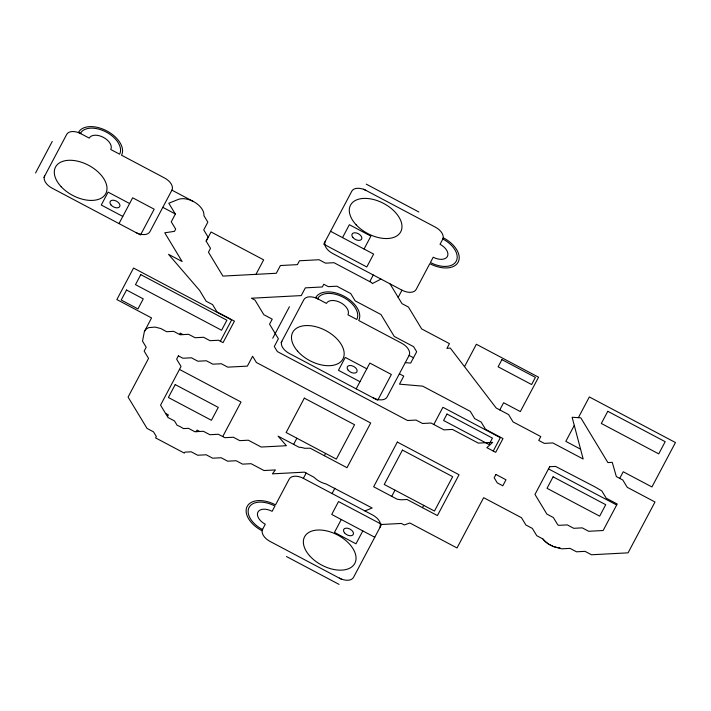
<?xml version="1.0" encoding="UTF-8"?>
<svg xmlns="http://www.w3.org/2000/svg" width="711" height="711" viewBox="0 0 711 711"><rect width="100%" height="100%" fill="white"/><g stroke="black" fill="none" stroke-linecap="round" stroke-linejoin="round"><path stroke-width="1.07" d="M380.083 527.224L380.456 523.678A12.176 7.297 27.9 0 0 372.733 515.075L303.366 478.352A12.176 7.297 27.9 0 0 289.19 479.098L275.53 504.89A24.361 14.593 27.9 0 0 247.179 506.383A24.361 14.593 27.9 0 0 261.879 530.682L265.292 524.229A12.176 7.297 27.9 0 1 257.942 512.089A12.176 7.297 27.9 0 1 272.117 511.333L274.926 506.036A22.192 13.296 27.9 0 0 249.09 507.396A22.192 13.296 27.9 0 0 262.483 529.535M364.921 510.942L372.164 507.992L326.1 483.969A16.237 9.723 27.9 0 1 313.96 477.25L304.486 472.157L272.393 473.855L275.424 469.927L264.003 470.531L251.09 463.696L242.584 464.141L236.123 460.728L227.618 461.172L221.157 457.751L212.651 458.204L206.199 454.782L197.685 455.236L191.232 451.814L184.842 452.152L184.291 453.094L155.576 437.887L156.358 436.554L153.505 431.844L147.053 428.422L128.078 397.076L148.563 358.388L144.155 351.101L146.199 347.235L142.52 341.138L144.36 331.655L151.55 317.933L116.862 299.571L133.552 268.047L231.617 319.968L220.374 341.218M144.564 331.193L145.968 329.211L148.617 327.647L155.051 327.078L160.819 328.544L166.65 331.708L173.653 331.335L180.105 334.757L188.611 334.312L195.072 337.725L203.577 337.281L210.038 340.693L218.544 340.249L223.05 342.64L234.434 321.141L217.006 311.916L212.598 304.628L206.137 301.215L199.578 290.372L168.543 254.342L182.132 261.532L164.748 232.799L174.488 231.342L175.67 229.102L171.262 221.814L175.359 214.082L168.8 203.23L178.15 199.48A16.237 9.723 27.9 0 1 193.134 201.382L194.53 202.146A16.237 9.723 27.9 0 1 203.95 214.686L203.897 215.646L207.834 222.152L203.737 229.893L208.145 237.181L206.101 241.047L210.509 248.335L208.456 252.201L222.916 276.09L276.312 273.273L280.41 265.532L297.42 264.634L299.473 260.768L319.052 259.737L325.514 263.15L334.019 262.706L371.737 282.676L372.297 283.609L381.007 279.085M35.55 172.977L52.241 141.453M43.922 177.412L66.683 134.423A12.176 7.297 27.9 0 1 80.858 133.677M119.004 223.583L132.655 197.791L154.18 209.194L140.529 234.977L52.027 188.122A12.176 7.297 27.9 0 1 44.677 175.972M80.379 133.428A22.192 13.296 27.9 0 1 106.215 132.059A22.192 13.296 27.9 0 1 119.608 154.189L110.756 149.506A12.176 7.297 27.9 0 0 103.406 137.365A12.176 7.297 27.9 0 0 89.231 138.112L78.468 132.415A24.361 14.593 27.9 0 1 106.819 130.913A24.361 14.593 27.9 0 1 121.519 155.202L164.57 177.999A12.176 7.297 27.9 0 1 171.92 190.148L149.923 231.697A12.176 7.297 27.9 0 1 135.748 232.444M206.172 241.171L211.034 231.99L263.657 259.853L255.978 274.348M179.545 334.463L180.247 333.13L183.029 334.605M167.467 416.575L168.356 414.904L165.565 413.429M196.218 431.675L197.054 430.102L199.684 431.488M272.731 338.258L289.421 306.734M222.721 436.572L241.02 402.017L179.465 369.427M281.103 342.693L303.864 299.704A12.176 7.297 27.9 0 1 318.039 298.958M342.533 237.616L349.359 224.72L370.884 236.123L364.059 249.019M369.756 281.627L373.275 274.988M293.616 444.384L296.887 438.216M398.178 297.358L401.973 290.186A12.176 7.297 27.9 0 0 416.148 289.439L429.808 263.648A24.361 14.593 27.9 0 0 458.16 262.155A24.361 14.593 27.9 0 0 443.46 237.856L440.047 244.308A12.176 7.297 27.9 0 1 447.397 256.458A12.176 7.297 27.9 0 1 433.221 257.204L430.413 262.501A22.192 13.296 27.9 0 0 456.249 261.141A22.192 13.296 27.9 0 0 442.855 239.003M303.366 478.352L306.174 473.046M356.184 388.864L369.844 363.072L391.37 374.475L377.71 400.257L289.217 353.403A12.176 7.297 27.9 0 1 281.867 341.253M324.367 455.715L325.585 453.414M332.064 493.55L334.872 488.244M317.559 298.709A22.192 13.296 27.9 0 1 343.395 297.34A22.192 13.296 27.9 0 1 356.789 319.47L347.937 314.786A12.176 7.297 27.9 0 0 340.587 302.646A12.176 7.297 27.9 0 0 326.411 303.393L315.648 297.696A24.361 14.593 27.9 0 1 344 296.194A24.361 14.593 27.9 0 1 358.7 320.483L401.759 343.28A12.176 7.297 27.9 0 1 409.101 355.429L387.104 396.978A12.176 7.297 27.9 0 1 372.928 397.725M341.28 519.519L334.454 532.415L355.98 543.817L362.806 530.921M391.734 496.34L394.996 490.163M433.799 424.503L442.917 407.287L500.322 437.683L493.256 451.032M464.55 366.592L476.361 344.275L538.547 377.203L520.336 411.589L503.592 402.728L499.789 409.918M422.485 507.663L423.703 505.361M574.275 425.4L565.823 441.362L580.567 449.174M578.372 417.668L589.339 396.951L675.45 442.535L651.934 486.955L623.227 471.757L619.725 478.37M380.563 524.54L401.36 523.447L404.275 524.985L409.865 522.994L457.022 547.968L483.649 497.673L521.474 517.706L525.882 524.994L532.343 528.406L536.752 535.694L542.928 538.965M560.01 548.03L559.317 547.985L561.557 548.83L570.062 548.377L576.514 551.798L585.029 551.354L591.481 554.767L628.071 552.838L654.991 501.993L627.218 487.284L622.8 479.996L616.348 476.583L612.26 462.354L607.878 462.585L580.798 417.828L572.124 417.277L583.171 459.013L552.794 442.926L544.288 443.38L538.751 440.447L540.795 436.581L513.013 421.872L508.605 414.584L496.171 407.998L450.259 348.035L446.917 348.417L449.45 343.635L421.667 328.926L408.434 307.063L401.982 303.641L390.001 283.849M405.297 362.628L410.665 363.09L416.673 351.749L413.589 346.666L394.214 336.401L380.989 314.538L355.153 300.86L350.745 293.572L336.801 286.195L328.295 286.64L323.789 284.258L322.359 286.96L305.339 287.857L301.251 295.589L251.418 298.22L255.009 300.122L263.825 314.697L272.233 319.15L269.567 324.18L278.392 338.756L274.295 346.497L277.37 351.59L407.563 420.512L416.068 420.068L422.521 423.489L431.026 423.036L443.948 429.879L452.454 429.426L478.281 443.104L492.696 442.34L486.857 447.646L495.709 452.329L502.988 438.571L485.569 429.346L481.16 422.058L474.699 418.646L470.291 411.358L422.681 386.144L399.511 384.162L403.759 376.128L399.378 373.808M549.185 544.413L553.442 546.519L558.588 547.879M557.877 547.772L559.299 547.977M556.42 547.461L557.14 547.612M554.944 547.043L555.673 547.248M553.469 546.528L554.198 546.786M552.012 545.915L552.731 546.217M550.581 545.213L551.283 545.559M366.254 184.14L418.877 212.002M363.597 189.153L435.354 227.147A12.176 7.297 27.9 0 1 442.704 239.296M330.571 231.288L373.622 254.085L366.796 266.981L323.745 244.184L351.812 191.17A12.176 7.297 27.9 0 1 365.987 190.424M401.973 290.186L332.615 253.463A12.176 7.297 27.9 0 1 325.265 241.313M171.92 190.148L193.445 201.542M162.819 207.345L175.279 213.94M129.624 203.524L108.099 192.13L101.264 205.017L122.799 216.42M409.101 355.429L413.491 357.749M366.805 368.805L345.279 357.411L338.454 370.298L359.979 381.7M548.492 468.896L616.659 504.988M374.768 537.249L331.717 514.453L338.543 501.557L381.594 524.354L353.527 577.368A12.176 7.297 27.9 0 1 339.351 578.114M341.742 579.385L269.984 541.391A12.176 7.297 27.9 0 1 262.635 529.242M286.462 556.535L339.085 584.398M549.194 544.422L549.879 544.813M548.519 543.986L547.87 543.56L549.176 544.413M546.012 542.129L545.435 541.649L547.852 543.551M546.608 542.635L547.23 543.088M543.862 540.067L543.373 539.542L544.884 541.124M544.35 540.6L545.417 541.631M542.937 538.982L543.364 539.525M126.522 290.008L121.208 300.033L137.952 308.903L143.267 298.869L126.522 290.008M140.787 274.633L135.481 284.658L221.583 330.251L226.898 320.226L140.787 274.633M178.381 355.856L176.63 359.171L181.038 366.458L160.553 405.146L168.045 417.526L174.497 420.939L177.172 425.356L177.946 425.64A16.237 9.723 27.9 0 1 182.185 427.818L183.34 428.591L188.442 428.324L194.903 431.746L203.408 431.293L209.869 434.714L218.375 434.27L224.827 437.683L233.341 437.238L239.794 440.651L248.299 440.207L261.221 447.041L286.417 445.717L278.108 436.172L299.038 447.255L300.291 447.343A16.237 9.723 27.9 0 1 304.663 448.294L310.209 448.214L347.004 467.705L370.68 423.001L256.378 362.486L252.601 356.238L247.366 366.121L227.787 367.152L221.325 363.739L212.82 364.183L206.368 360.77L197.854 361.215L191.401 357.793L182.896 358.246L178.381 355.856M175.208 384.598L168.383 397.493L211.434 420.29L218.268 407.394L175.208 384.598M304.326 398.133L286.124 432.519L336.347 459.11L354.558 424.725L304.326 398.133M397.333 442.064L373.657 486.768L397.173 499.22L401.226 499.815L407.074 499.504L437.416 515.573L459.039 474.744L397.333 442.064M402.444 450.081L384.233 484.467L434.465 511.058L452.667 476.672L402.444 450.081M446.997 414.042L443.584 420.485L489.026 444.553L492.439 438.1L446.997 414.042M501.913 359.642L498.118 366.805L531.606 384.535L535.392 377.372L501.913 359.642M495.931 474.459L494.181 477.783L497.256 482.867L502.793 485.8L505.983 479.783L495.931 474.459M549.639 466.736L534.974 494.429L546.875 514.089L553.336 517.51L557.744 524.798L558.766 525.34L567.271 524.896L573.733 528.309L582.238 527.864L588.699 531.286L603.141 530.522L617.192 503.992L606.225 498.189L601.808 490.901L595 486.902L555.575 466.416L549.639 466.736M553.096 476.832L547.026 488.297L599.649 516.159L605.719 504.694L553.096 476.832M607.781 411.296L601.328 423.472L658.733 453.867L665.185 441.691L607.781 411.296M344.462 532.806A5.412 3.244 27.9 0 0 353.091 534.752A5.412 3.244 27.9 0 0 347.892 528.3A5.412 3.244 27.9 0 0 344.462 532.806M309.489 555.62A28.413 17.02 27.9 0 0 354.442 564.019A28.413 17.02 27.9 0 0 325.167 530.593A28.413 17.02 27.9 0 0 309.489 555.62M348.132 370.155A5.412 3.244 27.9 0 0 356.762 372.102A5.412 3.244 27.9 0 0 351.554 365.641A5.412 3.244 27.9 0 0 348.132 370.155M297.616 351.172A28.413 17.02 27.9 0 0 342.578 359.562A28.413 17.02 27.9 0 0 313.302 326.145A28.413 17.02 27.9 0 0 297.616 351.172M110.943 204.875A5.412 3.244 27.9 0 0 119.581 206.821A5.412 3.244 27.9 0 0 114.373 200.36A5.412 3.244 27.9 0 0 110.943 204.875M61.19 186.726A28.413 17.02 27.9 0 0 105.761 193.641A28.413 17.02 27.9 0 0 74.993 160.668A28.413 17.02 27.9 0 0 61.19 186.726M352.843 237.438A5.412 3.244 27.9 0 0 361.472 239.385A5.412 3.244 27.9 0 0 356.264 232.924A5.412 3.244 27.9 0 0 352.843 237.438M356.184 224.845A28.413 17.02 27.9 0 0 400.755 231.759A28.413 17.02 27.9 0 0 369.987 198.787A28.413 17.02 27.9 0 0 356.184 224.845"/></g></svg>
